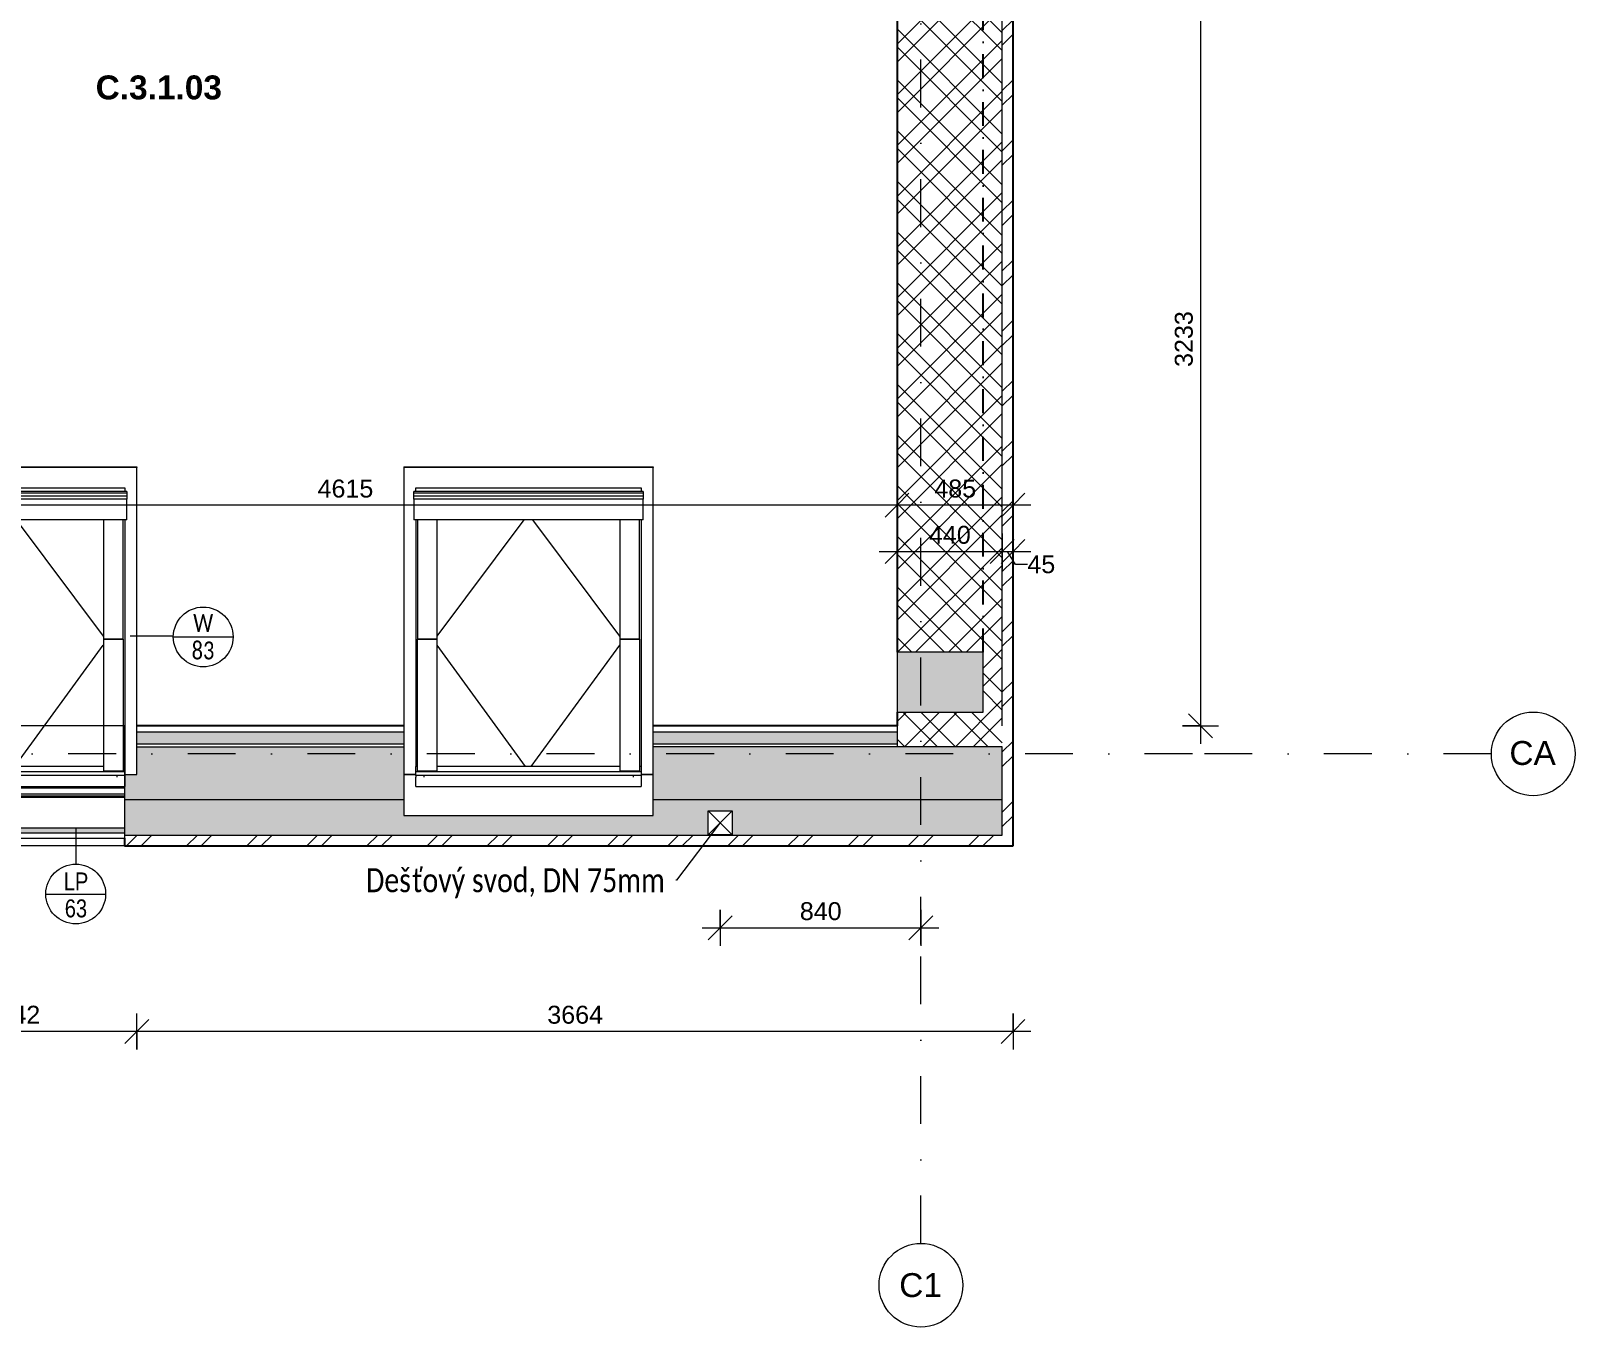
# Model space of a CAD drawing. Header units: millimetres. Extents: x -47276 to -6007, y -7799 to 11180.
# Drawn here: x -27057 to -20600, y -7799 to -2378 of the extents above; entities that cross this region are included whole.
import ezdxf

# ---------------------------------------------------------------- set-up
doc = ezdxf.new("R2010")
doc.units = ezdxf.units.MM
doc.linetypes.add('HA_DashDot_10mm-S3mm', pattern=[500, 200, -150, 0, -150])
doc.linetypes.add('HA_DashDot_4mm-S1mm', pattern=[200, 100, -50, 0, -50])
for name, color, linetype, lineweight in [('A-____-____-DIMS', 9, 'Continuous', 5), ('A-____-____-DIMS-50', 9, 'Continuous', 5), ('A-AREA-____-IDEN', 9, 'Continuous', 9), ('A-DETL-____-THIN', 9, 'Continuous', 9), ('A-DETL-GENF-OTLN', 9, 'Continuous', 9), ('A-FLOR-____-OVHD', 9, 'HA_DashDot_4mm-S1mm', 25), ('A-FLOR-HRAL-IDEN', 9, 'Continuous', 9), ('A-FLOR-HRAL-OTLN', 9, 'Continuous', 9), ('A-GLAZ-____-IDEN', 9, 'Continuous', 9), ('A-GLAZ-____-OTLN', 9, 'Continuous', 5), ('A-WALL-____-MCUT', 9, 'Continuous', 9), ('A-WALL-____-OTLN', 9, 'Continuous', 9), ('A-WALL-____-PATT', 9, 'Continuous', 25), ('G-____-____-TEXT', 9, 'Continuous', 5), ('M-HVAC-DUCT-OTLN', 9, 'Continuous', 9), ('S-GRID-____-IDEN', 9, 'Continuous', 9), ('S-GRID-____-OTLN', 9, 'Continuous', 5)]:
    doc.layers.add(name, color=color, linetype=linetype, lineweight=lineweight)
doc.styles.add('Arial', font='arial.ttf', dxfattribs={"height": 100})
doc.styles.add('Arial_1', font='arial.ttf', dxfattribs={"height": 75})
doc.styles.add('Arial_2', font='arial.ttf', dxfattribs={"width": 0.8, "height": 75})
doc.styles.add('Arial_B', font='arialbd.ttf', dxfattribs={"height": 100})
doc.styles.add('Calibri', font='calibri.ttf', dxfattribs={"width": 0.8, "height": 75})
doc.styles.add('Calibri_1', font='calibri.ttf', dxfattribs={"width": 0.8, "height": 100})
doc.dimstyles.new('Inner_Dimensions', dxfattribs={"dimscale": 304.8, "dimtxt": 76.519455, "dimasz": 0.328084, "dimexe": 0.246063, "dimexo": 0.0625, "dimgap": 0.032808, "dimtad": 1, "dimdec": 0, "dimzin": 0, "dimdsep": 46, "dimtxsty": 'Arial_1', "dimblk1": 'OBLIQUE', "dimblk2": 'OBLIQUE', "dimsah": 1, "dimcen": 0.09, "dimdle": 0.246063, "dimazin": 0, "dimtfac": 1, "dimtdec": 4, "dimtix": 1, "dimtmove": 0, "dimatfit": 3, "dimfxl": 0.246063, "dimfxlon": 1, "dimtvp": 1, "dimtolj": 1, "dimtzin": 0, "dimlwd": 9, "dimlwe": 9, "dimarcsym": 2})
doc.dimstyles.new('Inner_Dimensions_1', dxfattribs={"dimscale": 304.8, "dimtxt": 76.519455, "dimasz": 0.328084, "dimexe": 0.246063, "dimexo": 0.0625, "dimgap": 0.032808, "dimtad": 1, "dimdec": 0, "dimzin": 0, "dimdsep": 46, "dimtxsty": 'Arial_1', "dimblk1": 'OBLIQUE', "dimblk2": 'OBLIQUE', "dimsah": 1, "dimcen": 0.09, "dimdle": 0.246063, "dimazin": 0, "dimtfac": 1, "dimtdec": 4, "dimtix": 1, "dimtmove": 1, "dimatfit": 3, "dimfxl": 0.246063, "dimfxlon": 1, "dimtvp": 1, "dimtolj": 1, "dimtzin": 0, "dimlwd": 9, "dimlwe": 9, "dimarcsym": 2})
pattern_1 = [(0, (0, 0), (58.594, 33.829), [39.062, -78.125]), (120, (0, 0), (-58.593773, 33.829393), [39.062, -78.125]), (60, (0, 0), (0.000227, 67.658393), [0, -78.125, 39.062, 0])]
pattern_2 = [(45, (0, 0), (-125.7236, 125.7236), []), (45, (0, 190.5), (-125.7236, 125.7236), [])]

# ---------------------------------------------------------------- blocks, each defined once
blk = doc.blocks.new('Roof-Windows_VELUX_VFE - VFE size 940x1370 _PK38__31-1785092-DPS_3NP-C')
at = {"layer": 'A-GLAZ-____-OTLN'}
for p, q in [((470, 235), (-470, 235)), ((-470, -235), (-470, 235)), ((470, -235), (470, 235)), ((470, 63.1), (-470, 63.1)), ((-470, 59.8), (470, 59.8)), ((-470, 51.2), (470, 51.2)), ((-470, 25.9), (470, 25.9)), ((-470, -235), (470, -235))]:
    blk.add_line(p, q, dxfattribs=at)
blk = doc.blocks.new('Roof-Windows_VELUX_GLL_1061 - PK08-1785849-DPS_3NP-C')
at = {"layer": 'A-GLAZ-____-OTLN'}
for p, q in [((-42655.9, -4201.1), (-41613.9, -4201.1)), ((-42655.9, -4201.1), (-42655.9, -4203.7)), ((-41613.9, -4203.7), (-42655.9, -4203.7)), ((-42655.9, -4203.7), (-42655.9, -5487.7)), ((-41613.9, -4201.1), (-41613.9, -4203.7)), ((-41613.9, -5487.7), (-41613.9, -4203.7)), ((-42614, -4311.6), (-42614, -4304.6)), ((-41655.8, -4304.6), (-42614, -4304.6)), ((-42614, -4323.7), (-42614, -4311.6)), ((-41655.8, -4311.6), (-42614, -4311.6)), ((-42614, -4336.8), (-42614, -4323.7)), ((-41655.8, -4323.7), (-42614, -4323.7)), ((-42605.9, -4289.4), (-41663.9, -4289.4)), ((-42605.9, -4304.6), (-42605.9, -4289.4)), ((-41663.9, -4289.4), (-41663.9, -4304.6)), ((-41655.8, -4304.6), (-41655.8, -4311.6)), ((-41655.8, -4311.6), (-41655.8, -4323.7)), ((-41655.8, -4323.7), (-41655.8, -4336.8)), ((-41655.8, -4336.8), (-42614, -4336.8)), ((-42614, -4336.8), (-42614, -4423.1)), ((-41655.8, -4423.1), (-41655.8, -4336.8)), ((-41655.8, -4423.1), (-42614, -4423.1)), ((-42605.9, -4423.1), (-42605.9, -5455.1)), ((-42599.6, -4423.1), (-42599.6, -4922.4)), ((-42516.3, -4908.7), (-42152.8, -4423.1)), ((-42516.3, -4922.4), (-42516.3, -4423.1)), ((-41753.5, -4908.7), (-42117.1, -4423.1)), ((-41753.5, -4423.1), (-41753.5, -4922.4)), ((-41670.3, -4922.4), (-41670.3, -4423.1)), ((-41663.9, -4423.1), (-41663.9, -5455.1)), ((-42599.6, -4922.4), (-42516.3, -4922.4)), ((-42599.6, -5474), (-42599.6, -4922.4)), ((-42516.3, -4922.4), (-42599.6, -4922.4)), ((-42516.3, -5474), (-42516.3, -4922.4)), ((-42146.7, -5455.1), (-42516.3, -4947)), ((-42123.1, -5455.1), (-41753.6, -4947)), ((-41753.5, -4922.4), (-41670.3, -4922.4)), ((-41753.5, -4922.4), (-41753.5, -5474)), ((-41670.3, -4922.4), (-41753.5, -4922.4)), ((-41670.3, -4922.4), (-41670.3, -5474)), ((-42655.9, -5487.7), (-42605.9, -5487.7)), ((-42605.9, -5487.7), (-42655.9, -5487.7)), ((-42655.9, -5487.7), (-42655.9, -5659.2)), ((-42605.9, -5468.9), (-42605.9, -5455.1)), ((-42599.6, -5455.1), (-42605.9, -5455.1)), ((-42605.9, -5476.7), (-42605.9, -5468.9)), ((-42605.9, -5491.9), (-42605.9, -5476.7)), ((-41663.9, -5476.7), (-42605.9, -5476.7)), ((-42516.3, -5474), (-42599.6, -5474)), ((-41753.5, -5455.1), (-42516.3, -5455.1)), ((-41670.3, -5474), (-41753.5, -5474)), ((-41663.9, -5455.1), (-41670.3, -5455.1)), ((-41663.9, -5455.1), (-41663.9, -5468.9)), ((-41663.9, -5468.9), (-41663.9, -5476.7)), ((-41663.9, -5476.7), (-41663.9, -5491.9)), ((-41663.9, -5487.7), (-41613.9, -5487.7)), ((-41613.9, -5487.7), (-41663.9, -5487.7)), ((-41613.9, -5659.2), (-41613.9, -5487.7)), ((-41663.9, -5491.9), (-42605.9, -5491.9)), ((-42605.9, -5491.9), (-42605.9, -5498.7)), ((-42605.9, -5536.8), (-42605.9, -5498.8)), ((-42605.9, -5537.6), (-42605.9, -5536.8)), ((-42605.9, -5537.6), (-41663.9, -5537.6)), ((-42572.9, -5491.9), (-42572.9, -5498.7)), ((-41696.9, -5491.9), (-41696.9, -5498.7)), ((-41663.9, -5491.9), (-41663.9, -5498.7)), ((-41663.9, -5498.8), (-41663.9, -5536.8)), ((-41663.9, -5536.8), (-41663.9, -5537.6)), ((-42655.9, -5659.2), (-41613.9, -5659.2))]:
    blk.add_line(p, q, dxfattribs=at)
blk = doc.blocks.new('Roof-Windows_VELUX_GLL_1061 - PK08-1786227-DPS_3NP-C')
at = {"layer": 'A-GLAZ-____-OTLN'}
for p, q in [((-27655.9, -4201.1), (-26613.9, -4201.1)), ((-27655.9, -4201.1), (-27655.9, -4203.7)), ((-26613.9, -4203.7), (-27655.9, -4203.7)), ((-27655.9, -4203.7), (-27655.9, -5487.7)), ((-26613.9, -4201.1), (-26613.9, -4203.7)), ((-26613.9, -5487.7), (-26613.9, -4203.7)), ((-27614, -4311.6), (-27614, -4304.6)), ((-26655.8, -4304.6), (-27614, -4304.6)), ((-27614, -4323.7), (-27614, -4311.6)), ((-26655.8, -4311.6), (-27614, -4311.6)), ((-27614, -4336.8), (-27614, -4323.7)), ((-26655.8, -4323.7), (-27614, -4323.7)), ((-27605.9, -4289.4), (-26663.9, -4289.4)), ((-27605.9, -4304.6), (-27605.9, -4289.4)), ((-26663.9, -4289.4), (-26663.9, -4304.6)), ((-26655.8, -4304.6), (-26655.8, -4311.6)), ((-26655.8, -4311.6), (-26655.8, -4323.7)), ((-26655.8, -4323.7), (-26655.8, -4336.8)), ((-26655.8, -4336.8), (-27614, -4336.8)), ((-27614, -4336.8), (-27614, -4423.1)), ((-26655.8, -4423.1), (-26655.8, -4336.8)), ((-26655.8, -4423.1), (-27614, -4423.1)), ((-27605.9, -4423.1), (-27605.9, -5455.1)), ((-27599.6, -4423.1), (-27599.6, -4922.4)), ((-27516.3, -4908.7), (-27152.8, -4423.1)), ((-27516.3, -4922.4), (-27516.3, -4423.1)), ((-26753.5, -4908.7), (-27117.1, -4423.1)), ((-26753.5, -4423.1), (-26753.5, -4922.4)), ((-26670.3, -4922.4), (-26670.3, -4423.1)), ((-26663.9, -4423.1), (-26663.9, -5455.1)), ((-27599.6, -4922.4), (-27516.3, -4922.4)), ((-27599.6, -5474), (-27599.6, -4922.4)), ((-27516.3, -4922.4), (-27599.6, -4922.4)), ((-27516.3, -5474), (-27516.3, -4922.4)), ((-27146.7, -5455.1), (-27516.3, -4947)), ((-27123.1, -5455.1), (-26753.6, -4947)), ((-26753.5, -4922.4), (-26670.3, -4922.4)), ((-26753.5, -4922.4), (-26753.5, -5474)), ((-26670.3, -4922.4), (-26753.5, -4922.4)), ((-26670.3, -4922.4), (-26670.3, -5474)), ((-27655.9, -5487.7), (-27605.9, -5487.7)), ((-27605.9, -5468.9), (-27605.9, -5455.1)), ((-27599.6, -5455.1), (-27605.9, -5455.1)), ((-27605.9, -5476.7), (-27605.9, -5468.9)), ((-27605.9, -5491.9), (-27605.9, -5476.7)), ((-26663.9, -5476.7), (-27605.9, -5476.7)), ((-27516.3, -5474), (-27599.6, -5474)), ((-26753.5, -5455.1), (-27516.3, -5455.1)), ((-26670.3, -5474), (-26753.5, -5474)), ((-26663.9, -5455.1), (-26670.3, -5455.1)), ((-26663.9, -5455.1), (-26663.9, -5468.9)), ((-26663.9, -5468.9), (-26663.9, -5476.7)), ((-26663.9, -5476.7), (-26663.9, -5491.9)), ((-26663.9, -5487.7), (-26613.9, -5487.7)), ((-26663.9, -5491.9), (-27605.9, -5491.9)), ((-27605.9, -5491.9), (-27605.9, -5498.7)), ((-27605.9, -5536.8), (-27605.9, -5498.8)), ((-27605.9, -5537.6), (-27605.9, -5536.8)), ((-27605.9, -5537.6), (-26663.9, -5537.6)), ((-27572.9, -5491.9), (-27572.9, -5498.7)), ((-26696.9, -5491.9), (-26696.9, -5498.7)), ((-26663.9, -5491.9), (-26663.9, -5498.7)), ((-26663.9, -5498.8), (-26663.9, -5536.8)), ((-26663.9, -5536.8), (-26663.9, -5537.6))]:
    blk.add_line(p, q, dxfattribs=at)
blk = doc.blocks.new('Railing - Railing-1844160-DPS_3NP-C')
at = {"layer": 'A-FLOR-HRAL-OTLN'}
blk.add_hatch(color=256, dxfattribs=at).paths.add_polyline_path([(-27053.9, -5731.8), (-26665, -5731.8), (-26665, -5711.8), (-27604.9, -5711.8), (-27604.9, -5731.8), (-27456.4, -5731.8)])
for p, q in [((-26665, -5711.8), (-27604.9, -5711.8)), ((-27604.9, -5731.8), (-26665, -5731.8))]:
    blk.add_line(p, q, dxfattribs=at)
blk = doc.blocks.new('Grid - Radius 3_5mm-353793-DPS_3NP-C')
at = {"layer": 'S-GRID-____-IDEN'}
blk.add_circle((0, 0), 3.5, dxfattribs=at)
blk = doc.blocks.new('DIMBLOCK42-DPS_3NP-C')
at = {"layer": 'A-____-____-DIMS-50', "lineweight": 9}
for p, q in [((-23434.9, -4436.9), (-23434.9, -4286.9)), ((-23434.9, -4361.9), (-23384.9, -4311.9)), ((-22949.9, -4436.9), (-22949.9, -4286.9)), ((-22949.9, -4361.9), (-22899.9, -4311.9)), ((-23434.9, -4361.9), (-23484.9, -4411.9)), ((-22874.9, -4361.9), (-23434.9, -4361.9)), ((-23434.9, -4361.9), (-23434.9, -4436.9)), ((-22949.9, -4361.9), (-22999.9, -4411.9)), ((-22949.9, -4361.9), (-22949.9, -4436.9))]:
    blk.add_line(p, q, dxfattribs=at)
at = {"layer": 'A-____-____-DIMS-50', "color": 0, "lineweight": 9, "insert": (-23278.9, -4254.5), "char_height": 75, "width": 207.662, "attachment_point": 1, "line_spacing_factor": 0.941778, "style": 'Arial_1'}
blk.add_mtext('485', dxfattribs=at)
blk = doc.blocks.new('_Oblique')
at = {"color": 0, "linetype": 'ByBlock', "lineweight": -2}
blk.add_line((-0.5, -0.5), (0.5, 0.5), dxfattribs=at)
blk = doc.blocks.new('DIMBLOCK43-DPS_3NP-C')
at = {"layer": 'A-____-____-DIMS-50', "lineweight": 9}
for p, q in [((-28049.9, -4436.9), (-28049.9, -4286.9)), ((-28049.9, -4361.9), (-27999.9, -4311.9)), ((-23434.9, -4436.9), (-23434.9, -4286.9)), ((-23434.9, -4361.9), (-23384.9, -4311.9)), ((-28049.9, -4361.9), (-28099.9, -4411.9)), ((-23434.9, -4361.9), (-28049.9, -4361.9)), ((-28049.9, -4361.9), (-28049.9, -4436.9)), ((-23434.9, -4361.9), (-23484.9, -4411.9)), ((-23434.9, -4361.9), (-23434.9, -4436.9))]:
    blk.add_line(p, q, dxfattribs=at)
at = {"layer": 'A-____-____-DIMS-50', "color": 0, "lineweight": 9, "insert": (-25857.8, -4254.5), "char_height": 75, "width": 276.883, "attachment_point": 1, "line_spacing_factor": 0.941778, "style": 'Arial_1'}
blk.add_mtext('4615', dxfattribs=at)
blk = doc.blocks.new('DIMBLOCK76-DPS_3NP-C')
at = {"layer": 'A-____-____-DIMS-50', "lineweight": 9}
for p, q in [((-26613.9, -6637.4), (-26613.9, -6487.4)), ((-26613.9, -6562.4), (-26563.9, -6512.4)), ((-22949.9, -6487.4), (-22949.9, -6637.4)), ((-22949.9, -6562.4), (-22949.9, -6487.4)), ((-22949.9, -6562.4), (-22899.9, -6512.4)), ((-26613.9, -6562.4), (-26663.9, -6612.4)), ((-22874.9, -6562.4), (-26613.9, -6562.4)), ((-26613.9, -6562.4), (-26613.9, -6637.4)), ((-22949.9, -6562.4), (-22999.9, -6612.4))]:
    blk.add_line(p, q, dxfattribs=at)
at = {"layer": 'A-____-____-DIMS-50', "color": 0, "lineweight": 9, "insert": (-24897.3, -6455), "char_height": 75, "width": 276.883, "attachment_point": 1, "line_spacing_factor": 0.941778, "style": 'Arial_1'}
blk.add_mtext('3664', dxfattribs=at)
blk = doc.blocks.new('DIMBLOCK77-DPS_3NP-C')
at = {"layer": 'A-____-____-DIMS-50', "lineweight": 9}
for p, q in [((-27655.9, -6637.4), (-27655.9, -6487.4)), ((-27655.9, -6562.4), (-27605.9, -6512.4)), ((-26613.9, -6637.4), (-26613.9, -6487.4)), ((-26613.9, -6562.4), (-26563.9, -6512.4)), ((-27655.9, -6562.4), (-27705.9, -6612.4)), ((-26613.9, -6562.4), (-27655.9, -6562.4)), ((-27655.9, -6562.4), (-27655.9, -6637.4)), ((-26613.9, -6562.4), (-26663.9, -6612.4)), ((-26613.9, -6562.4), (-26613.9, -6637.4))]:
    blk.add_line(p, q, dxfattribs=at)
at = {"layer": 'A-____-____-DIMS-50', "color": 0, "lineweight": 9, "insert": (-27250.3, -6455), "char_height": 75, "width": 276.883, "attachment_point": 1, "line_spacing_factor": 0.941778, "style": 'Arial_1'}
blk.add_mtext('1042', dxfattribs=at)
blk = doc.blocks.new('HA_TAG_WD - Type Mark-1521999-DPS_3NP-C')
at = {"layer": 'A-GLAZ-____-IDEN'}
blk.add_line((-2.5, 0), (2.5, 0), dxfattribs=at)
blk.add_circle((0, 0), 2.5, dxfattribs=at)
blk = doc.blocks.new('DIMBLOCK175-DPS_3NP-C')
at = {"layer": 'A-____-____-DIMS-50', "lineweight": 9}
for p, q in [((-22241.1, -2051.8), (-22091.1, -2051.8)), ((-22166.1, -2051.8), (-22241.1, -2051.8)), ((-22166.1, -2051.8), (-22216.1, -2001.8)), ((-22166.1, -2051.8), (-22166.1, -5359.3)), ((-22166.1, -2051.8), (-22116.1, -2101.8)), ((-22241.1, -5284.3), (-22091.1, -5284.3)), ((-22166.1, -5284.3), (-22241.1, -5284.3)), ((-22166.1, -5284.3), (-22216.1, -5234.3)), ((-22166.1, -5284.3), (-22116.1, -5334.3))]:
    blk.add_line(p, q, dxfattribs=at)
at = {"layer": 'A-____-____-DIMS-50', "color": 0, "lineweight": 9, "insert": (-22273.5, -3783.4), "char_height": 75, "width": 276.883, "attachment_point": 1, "rotation": 90, "line_spacing_factor": 0.941778, "style": 'Arial_1'}
blk.add_mtext('3233', dxfattribs=at)
blk = doc.blocks.new('DIMBLOCK220-DPS_3NP-C')
at = {"layer": 'A-____-____-DIMS-50', "lineweight": 9}
for p, q in [((-24174.9, -6054.2), (-24174.9, -6204.2)), ((-24174.9, -6129.2), (-24174.9, -6054.2)), ((-23334.9, -6054.2), (-23334.9, -6204.2)), ((-23334.9, -6129.2), (-23334.9, -6054.2)), ((-24249.9, -6129.2), (-23259.9, -6129.2)), ((-24174.9, -6129.2), (-24224.9, -6179.2)), ((-24174.9, -6129.2), (-24124.9, -6079.2)), ((-23334.9, -6129.2), (-23384.9, -6179.2)), ((-23334.9, -6129.2), (-23284.9, -6079.2))]:
    blk.add_line(p, q, dxfattribs=at)
at = {"layer": 'A-____-____-DIMS-50', "color": 0, "lineweight": 9, "insert": (-23841.4, -6021.8), "char_height": 75, "width": 207.662, "attachment_point": 1, "line_spacing_factor": 0.941778, "style": 'Arial_1'}
blk.add_mtext('840', dxfattribs=at)
blk = doc.blocks.new('DIMBLOCK226-DPS_3NP-C')
at = {"layer": 'A-____-____-DIMS-50', "lineweight": 9}
for p, q in [((-23434.9, -4480.4), (-23434.9, -4630.4)), ((-23434.9, -4555.4), (-23434.9, -4480.4)), ((-23434.9, -4555.4), (-23384.9, -4505.4)), ((-22994.9, -4480.4), (-22994.9, -4630.4)), ((-22994.9, -4555.4), (-22994.9, -4480.4)), ((-22994.9, -4555.4), (-22944.9, -4505.4)), ((-23509.9, -4555.4), (-22994.9, -4555.4)), ((-23434.9, -4555.4), (-23484.9, -4605.4)), ((-22994.9, -4555.4), (-23044.9, -4605.4))]:
    blk.add_line(p, q, dxfattribs=at)
at = {"layer": 'A-____-____-DIMS-50', "color": 0, "lineweight": 9, "insert": (-23301.4, -4448.1), "char_height": 75, "width": 207.662, "attachment_point": 1, "line_spacing_factor": 0.941778, "style": 'Arial_1'}
blk.add_mtext('440', dxfattribs=at)
blk = doc.blocks.new('DIMBLOCK227-DPS_3NP-C')
at = {"layer": 'A-____-____-DIMS-50', "lineweight": 9}
for p, q in [((-22994.9, -4480.4), (-22994.9, -4630.4)), ((-22994.9, -4555.4), (-22994.9, -4480.4)), ((-22994.9, -4555.4), (-22944.9, -4505.4)), ((-22949.9, -4480.4), (-22949.9, -4630.4)), ((-22949.9, -4555.4), (-22949.9, -4480.4)), ((-22949.9, -4555.4), (-22899.9, -4505.4)), ((-22994.9, -4555.4), (-23044.9, -4605.4)), ((-22949.9, -4555.4), (-22999.9, -4605.4)), ((-22994.9, -4555.4), (-22874.9, -4555.4)), ((-22939.9, -4609.5), (-22972.4, -4555.4)), ((-22889.9, -4609.5), (-22939.9, -4609.5))]:
    blk.add_line(p, q, dxfattribs=at)
at = {"layer": 'A-____-____-DIMS-50', "color": 0, "lineweight": 9, "insert": (-22889.9, -4571), "char_height": 75, "width": 138.441, "attachment_point": 1, "line_spacing_factor": 0.941778, "style": 'Arial_1'}
blk.add_mtext('45', dxfattribs=at)
blk = doc.blocks.new('HA_TAG_GM_Railings - Generic-2009701-DPS_3NP-C')
at = {"layer": 'A-FLOR-HRAL-IDEN'}
blk.add_line((-2.5, 0), (2.5, 0), dxfattribs=at)
blk.add_circle((0, 0), 2.5, dxfattribs=at)

msp = doc.modelspace()

# ---------------------------------------------------------------- hatches: boundary and pattern name
at = {"layer": 'A-DETL-GENF-OTLN'}
msp.add_hatch(color=254, dxfattribs=at).paths.add_polyline_path([(-23074.9, -5226.8), (-23074.9, -4976.8), (-23434.9, -4976.8), (-23434.9, -5226.8)])
at = {"layer": 'A-WALL-____-PATT', "lineweight": 5}
h = msp.add_hatch(dxfattribs=at)
h.set_pattern_fill('FP_5', color=256, style=0, pattern_type=2)
h.set_pattern_definition(pattern_2)
h.paths.add_polyline_path([(-22949.9, -5741.8), (-22949.9, -2051.8), (-22994.9, -2051.8), (-22994.9, -5741.8)])
h.paths.add_polyline_path([(-22949.9, -801.8), (-22949.9, 2023.2), (-22994.9, 2023.2), (-22994.9, -801.8)])
h.paths.add_polyline_path([(-22949.9, 2648.2), (-22949.9, 3398.2), (-22994.9, 3398.2), (-22994.9, 2648.2)])
h.paths.add_polyline_path([(-22949.9, 4398.2), (-22949.9, 5785.4), (-22994.9, 5785.4), (-22994.9, 4398.2)])
h = msp.add_hatch(dxfattribs=at)
h.set_pattern_fill('FP_3', color=256, style=0, pattern_type=2)
h.set_pattern_definition([(45, (0, 0), (-106.066, 106.066), []), (45, (75, 0), (-106.066, 106.066), []), (315, (0, 0), (106.066, 106.066), []), (315, (75, 0), (106.066, 106.066), [])])
h.paths.add_polyline_path([(-22994.9, -5371.8), (-22994.9, -2051.8), (-23434.9, -2051.8), (-23434.9, -5371.8)])
h.paths.add_polyline_path([(-23074.9, -5226.8), (-23434.9, -5226.8), (-23434.9, -4976.8), (-23074.9, -4976.8)])
h.paths.add_polyline_path([(-23434.9, -801.8), (-22994.9, -801.8), (-22994.9, 2023.2), (-23434.9, 2023.2), (-23434.9, -301.8)])
h.paths.add_polyline_path([(-22994.9, 2648.2), (-22994.9, 3398.2), (-23434.9, 3398.2), (-23434.9, 2648.2), (-23144.9, 2648.2)])
h.paths.add_polyline_path([(-22994.9, 4398.2), (-22994.9, 5321), (-23434.9, 5321), (-23434.9, 4398.2), (-23074.9, 4398.2)])
h.paths.add_polyline_path([(-23299.4, 4968.2), (-23434.9, 4968.2), (-23434.9, 5251.3), (-23074.9, 5251.3), (-23074.9, 4968.2)])
h = msp.add_hatch(dxfattribs=at)
h.set_pattern_fill('FP_2', color=256, style=0, pattern_type=2)
h.set_pattern_definition(pattern_1)
h.paths.add_polyline_path([(-23434.9, -5359.3), (-23434.9, -5309.3), (-24455, -5309.3), (-24455, -5359.3), (-24237, -5359.3)])
h.paths.add_polyline_path([(-25497, -5359.3), (-25497, -5309.3), (-26613.9, -5309.3), (-26613.9, -5359.3), (-25846.7, -5359.3)])
h.paths.add_polyline_path([(-27655.9, -5359.3), (-27655.9, -5309.3), (-28049.9, -5309.3), (-28049.9, -5359.3), (-27858.8, -5359.3)])
h.paths.add_polyline_path([(-28164.9, -5359.3), (-28164.9, -5309.3), (-28863.9, -5309.3), (-28863.9, -5359.3), (-28261.2, -5359.3)])
h.paths.add_polyline_path([(-29905.9, -5359.3), (-29905.9, -5309.3), (-30944.9, -5309.3), (-30944.9, -5359.3), (-30675.8, -5359.3)])
h.paths.add_polyline_path([(-31824.9, -5359.3), (-31824.9, -5309.3), (-32449.9, -5309.3), (-32449.9, -5359.3), (-32285.5, -5359.3)])
h = msp.add_hatch(dxfattribs=at)
h.set_pattern_fill('FP_2', color=256, style=0, pattern_type=2)
h.set_pattern_definition(pattern_1)
h.paths.add_polyline_path([(-22994.9, -5591.8), (-22994.9, -5371.8), (-24455, -5371.8), (-24455, -5591.8), (-24237, -5591.8)])
h.paths.add_polyline_path([(-25497, -5591.8), (-25497, -5371.8), (-26613.9, -5371.8), (-26613.9, -5487.7), (-26663.9, -5487.7), (-26663.9, -5537.6), (-26665, -5537.6), (-26665, -5591.8), (-25846.7, -5591.8)])
h.paths.add_polyline_path([(-27858.8, -5591.8), (-27604.9, -5591.8), (-27604.9, -5537.6), (-27605.9, -5537.2), (-27605.9, -5487.7), (-27655.9, -5487.7), (-27655.9, -5371.8), (-28863.9, -5371.8), (-28863.9, -5591.8), (-28261.2, -5591.8)])
h.paths.add_polyline_path([(-29905.9, -5591.8), (-29905.9, -5371.8), (-30944.9, -5371.8), (-30944.9, -5591.8), (-30675.8, -5591.8)])
h.paths.add_polyline_path([(-32285.5, -5591.8), (-31824.9, -5591.8), (-31824.9, -5371.8), (-32699.9, -5371.8), (-32699.9, -5591.8)])
h = msp.add_hatch(dxfattribs=at)
h.set_pattern_fill('FP_2', color=256, style=0, pattern_type=2)
h.set_pattern_definition(pattern_1)
h.paths.add_polyline_path([(-22994.9, -5741.8), (-22994.9, -5591.8), (-24455, -5591.8), (-24455, -5659.2), (-25497, -5659.2), (-25497, -5591.8), (-26665, -5591.8), (-26665, -5741.8), (-24124.9, -5741.8)])
h.paths.add_polyline_path([(-27604.9, -5741.8), (-27604.9, -5591.8), (-28863.9, -5591.8), (-28863.9, -5659.2), (-29905.9, -5659.2), (-29905.9, -5591.8), (-30944.9, -5591.8), (-30944.9, -5659.2), (-31824.9, -5659.2), (-31824.9, -5591.8), (-32699.9, -5591.8), (-32699.9, -5741.8), (-27858.8, -5741.8)])
h.paths.add_polyline_path([(-24224.9, -5740.1), (-24224.9, -5640.1), (-24124.9, -5640.1), (-24124.9, -5740.1)])
h.paths.add_polyline_path([(-30284.4, -5740.1), (-30384.4, -5740.1), (-30384.4, -5640.1), (-30284.4, -5640.1), (-30284.4, -5662.9)])
h = msp.add_hatch(dxfattribs=at)
h.set_pattern_fill('FP_5', color=256, style=0, pattern_type=2)
h.set_pattern_definition(pattern_2)
h.paths.add_polyline_path([(-22949.9, -5786.8), (-22949.9, -5741.8), (-26665, -5741.8), (-26665, -5786.8), (-24237, -5786.8)])
h.paths.add_polyline_path([(-27858.8, -5786.8), (-27604.9, -5786.8), (-27604.9, -5741.8), (-35134.9, -5741.8), (-35134.9, -5786.8), (-28261.2, -5786.8)])
h.paths.add_polyline_path([(-36134.9, -5786.8), (-36134.9, -5741.8), (-45274.9, -5741.8), (-45274.9, -5786.8), (-37114.5, -5786.8)])

# ---------------------------------------------------------------- linework, layer by layer
at = {"layer": 'A-DETL-____-THIN'}
for p, q in [((-23074.9, -4976.8), (-23434.9, -4976.8)), ((-23434.9, -4976.8), (-23434.9, -5226.8)), ((-23074.9, -5226.8), (-23074.9, -4976.8)), ((-23434.9, -5226.8), (-23074.9, -5226.8))]:
    msp.add_line(p, q, dxfattribs=at)
at = {"layer": 'A-FLOR-____-OVHD'}
msp.add_line((-23074.9, -4976.8), (-23074.9, -2051.8), dxfattribs=at)
at = {"layer": 'A-FLOR-HRAL-IDEN'}
msp.add_line((-26869, -5715.2), (-26869, -5862.7), dxfattribs=at)
at = {"layer": 'A-GLAZ-____-IDEN'}
msp.add_line((-26642, -4908.2), (-26460.9, -4908.2), dxfattribs=at)
at = {"layer": 'A-WALL-____-MCUT', "lineweight": 25}
for p, q in [((-23434.9, -2051.8), (-23434.9, -4976.8)), ((-22949.9, -5786.8), (-22949.9, -2051.8)), ((-23434.9, -5226.8), (-23434.9, -5284.3)), ((-25497, -5284.3), (-26613.9, -5284.3)), ((-23434.9, -5284.3), (-24455, -5284.3)), ((-26665, -5754.3), (-26665, -5786.8)), ((-26665, -5786.8), (-22949.9, -5786.8))]:
    msp.add_line(p, q, dxfattribs=at)
at = {"layer": 'A-WALL-____-MCUT'}
for p, q in [((-22994.9, -5284.3), (-22994.9, -2051.8)), ((-23434.9, -5284.3), (-23434.9, -5371.8)), ((-26613.9, -5309.3), (-25497, -5309.3)), ((-24455, -5309.3), (-23434.9, -5309.3)), ((-26613.9, -5359.3), (-25497, -5359.3)), ((-26613.9, -5371.8), (-25497, -5371.8)), ((-24455, -5359.3), (-23434.9, -5359.3)), ((-22994.9, -5371.8), (-24455, -5371.8)), ((-22994.9, -5741.8), (-22994.9, -5371.8)), ((-26665, -5591.8), (-25497, -5591.8)), ((-24455, -5591.8), (-22994.9, -5591.8)), ((-26665, -5741.8), (-22994.9, -5741.8))]:
    msp.add_line(p, q, dxfattribs=at)
at = {"layer": 'A-WALL-____-OTLN'}
msp.add_line((-26665, -5786.8), (-27604.9, -5786.8), dxfattribs=at)
at = {"layer": 'G-____-____-TEXT', "color": 10, "lineweight": 9}
for p, q in [((-24177.1, -5692.6), (-24357.4, -5930.1)), ((-24357.4, -5930.1), (-24360.2, -5930.1))]:
    msp.add_line(p, q, dxfattribs=at)
at = {"layer": 'M-HVAC-DUCT-OTLN', "lineweight": 5}
for p, q in [((-24124.9, -5740.1), (-24224.9, -5640.1)), ((-24124.9, -5640.1), (-24224.9, -5740.1)), ((-24224.9, -5640.1), (-24124.9, -5640.1)), ((-24224.9, -5740.1), (-24224.9, -5640.1)), ((-24124.9, -5640.1), (-24124.9, -5740.1)), ((-24124.9, -5740.1), (-24224.9, -5740.1))]:
    msp.add_line(p, q, dxfattribs=at)
at = {"layer": 'S-GRID-____-OTLN', "linetype": 'HA_DashDot_10mm-S3mm', "lineweight": 9}
for p, q in [((-23334.9, -6198.9), (-23334.9, 9580.2)), ((-22199.7, -5401.8), (-45676.5, -5401.8)), ((-20949.7, -5401.8), (-22199.7, -5401.8)), ((-23334.9, -7448.9), (-23334.9, -6198.9))]:
    msp.add_line(p, q, dxfattribs=at)

# ---------------------------------------------------------------- block references
at = {"layer": 'A-FLOR-HRAL-IDEN', "xscale": 49.99999999999998, "yscale": 49.99999999999998, "zscale": 49.99999999999998}
msp.add_blockref('HA_TAG_GM_Railings - Generic-2009701-DPS_3NP-C', (-26869, -5987.7), dxfattribs=at)
at = {"layer": 'A-FLOR-HRAL-OTLN'}
msp.add_blockref('Railing - Railing-1844160-DPS_3NP-C', (0, 0), dxfattribs=at)
at = {"layer": 'A-GLAZ-____-IDEN', "xscale": 49.99999999999998, "yscale": 49.99999999999998, "zscale": 49.99999999999998}
msp.add_blockref('HA_TAG_WD - Type Mark-1521999-DPS_3NP-C', (-26335.9, -4912.6), dxfattribs=at)
at = {"layer": 'A-GLAZ-____-OTLN'}
for name, p in [('Roof-Windows_VELUX_GLL_1061 - PK08-1786227-DPS_3NP-C', (0, 0)), ('Roof-Windows_VELUX_GLL_1061 - PK08-1785849-DPS_3NP-C', (17159, 0))]:
    msp.add_blockref(name, p, dxfattribs=at)
at = {"layer": 'A-GLAZ-____-OTLN', "rotation": 180}
msp.add_blockref('Roof-Windows_VELUX_VFE - VFE size 940x1370 _PK38__31-1785092-DPS_3NP-C', (-27134.9, -5519.3), dxfattribs=at)
at = {"layer": 'S-GRID-____-IDEN', "xscale": 49.99999999999998, "yscale": 49.99999999999998, "zscale": 49.99999999999998, "rotation": 90}
msp.add_blockref('Grid - Radius 3_5mm-353793-DPS_3NP-C', (-20774.7, -5401.8), dxfattribs=at)
at = {"layer": 'S-GRID-____-IDEN', "xscale": 49.99999999999998, "yscale": 49.99999999999998, "zscale": 49.99999999999998}
msp.add_blockref('Grid - Radius 3_5mm-353793-DPS_3NP-C', (-23334.9, -7623.9), dxfattribs=at)

# ---------------------------------------------------------------- texts
at = {"layer": 'A-AREA-____-IDEN', "lineweight": 5, "insert": (-26785.7, -2564.5), "char_height": 100, "width": 653.375, "attachment_point": 1, "style": 'Arial_B'}
msp.add_mtext('C.3.1.03', dxfattribs=at)
at = {"layer": 'A-FLOR-HRAL-IDEN', "lineweight": 5, "char_height": 75, "attachment_point": 1, "style": 'Arial_2'}
for s, insert, width in [('LP', (-26918.8, -5897.6), 125.063), ('63', (-26914.8, -6010.3), 115.443)]:
    msp.add_mtext(s, dxfattribs=dict(at, insert=insert, width=width))
at = {"layer": 'A-GLAZ-____-IDEN', "lineweight": 5, "char_height": 75, "attachment_point": 1, "style": 'Calibri'}
for s, insert, width in [('W', (-26377.7, -4817.3), 105.823), ('83', (-26384.3, -4931.6), 121.856)]:
    msp.add_mtext(s, dxfattribs=dict(at, insert=insert, width=width))
at = {"layer": 'G-____-____-TEXT', "color": 7, "lineweight": 9, "char_height": 100, "attachment_point": 1, "style": 'Calibri_1'}
for s, insert, width in [('Deš', (-25655.2, -5880.1), 234.093), ('ťový svod, DN 75mm', (-25462.1, -5880.1), 1305.147)]:
    msp.add_mtext(s, dxfattribs=dict(at, insert=insert, width=width))
at = {"layer": 'S-GRID-____-IDEN', "lineweight": 5, "char_height": 100, "attachment_point": 1, "style": 'Arial'}
for s, insert, width in [('CA', (-20874.4, -5347.9), 240.506), ('C1', (-23425.8, -7573.2), 220.464)]:
    msp.add_mtext(s, dxfattribs=dict(at, insert=insert, width=width))

# ---------------------------------------------------------------- dimensions: what is measured, and where the dimension line sits
at = {"layer": 'A-____-____-DIMS', "lineweight": 9}
dim = msp.add_linear_dim(base=(-22166.1202807, -5284.294364), p1=(-22241.1202807, -2051.794364), p2=(-22241.1202807, -5284.294364), angle=90, dimstyle='Inner_Dimensions', override={"dimpost": '<>', "dimfxl": 3232.5}, dxfattribs=at)
dim.commit()
dim.dimension.update_dxf_attribs({"geometry": 'DIMBLOCK175-DPS_3NP-C', "text_midpoint": (-22214.4388348, -3668.044364)})
for base, p1, p2, override, picture, middle in [((-28049.9, -4361.9), (-23434.9, -4436.9), (-28049.9, -4436.9), {"dimpost": '<>', "dimfxl": 4615}, 'DIMBLOCK43-DPS_3NP-C', (-25742.4, -4313.6)), ((-23434.9, -4361.9), (-22949.9, -4436.9), (-23434.9, -4436.9), {"dimpost": '<>', "dimfxl": 485}, 'DIMBLOCK42-DPS_3NP-C', (-23192.4, -4313.6)), ((-22994.9, -4555.4), (-23434.9, -4480.4), (-22994.9, -4480.4), {"dimpost": '<>', "dimfxl": 440}, 'DIMBLOCK226-DPS_3NP-C', (-23214.9, -4507.2)), ((-23334.9, -6129.2), (-24174.9, -6054.2), (-23334.9, -6054.2), {"dimpost": '<>', "dimfxl": 840}, 'DIMBLOCK220-DPS_3NP-C', (-23754.9, -6080.9)), ((-27655.9, -6562.4), (-26613.9, -6637.4), (-27655.9, -6637.4), {"dimpost": '<>', "dimfxl": 1042}, 'DIMBLOCK77-DPS_3NP-C', (-27134.9, -6514.1)), ((-26613.9, -6562.4), (-22949.9, -6487.4), (-26613.9, -6637.4), {"dimpost": '<>', "dimfxl": 3667.098299}, 'DIMBLOCK76-DPS_3NP-C', (-24781.9, -6514))]:
    dim = msp.add_linear_dim(base=base, p1=p1, p2=p2, dimstyle='Inner_Dimensions', override=override, dxfattribs=at)
    dim.commit()
    dim.dimension.update_dxf_attribs({"geometry": picture, "text_midpoint": middle})
dim = msp.add_linear_dim(base=(-22949.9, -4555.4), p1=(-22994.9, -4480.4), p2=(-22949.9, -4480.4), dimstyle='Inner_Dimensions_1', override={"dimpost": '<>', "dimfxl": 45}, dxfattribs=at)
dim.commit()
dim.dimension.update_dxf_attribs({"geometry": 'DIMBLOCK227-DPS_3NP-C', "text_midpoint": (-22820.7, -4621), "dimtype": 160})

doc.saveas('drawing.dxf')
